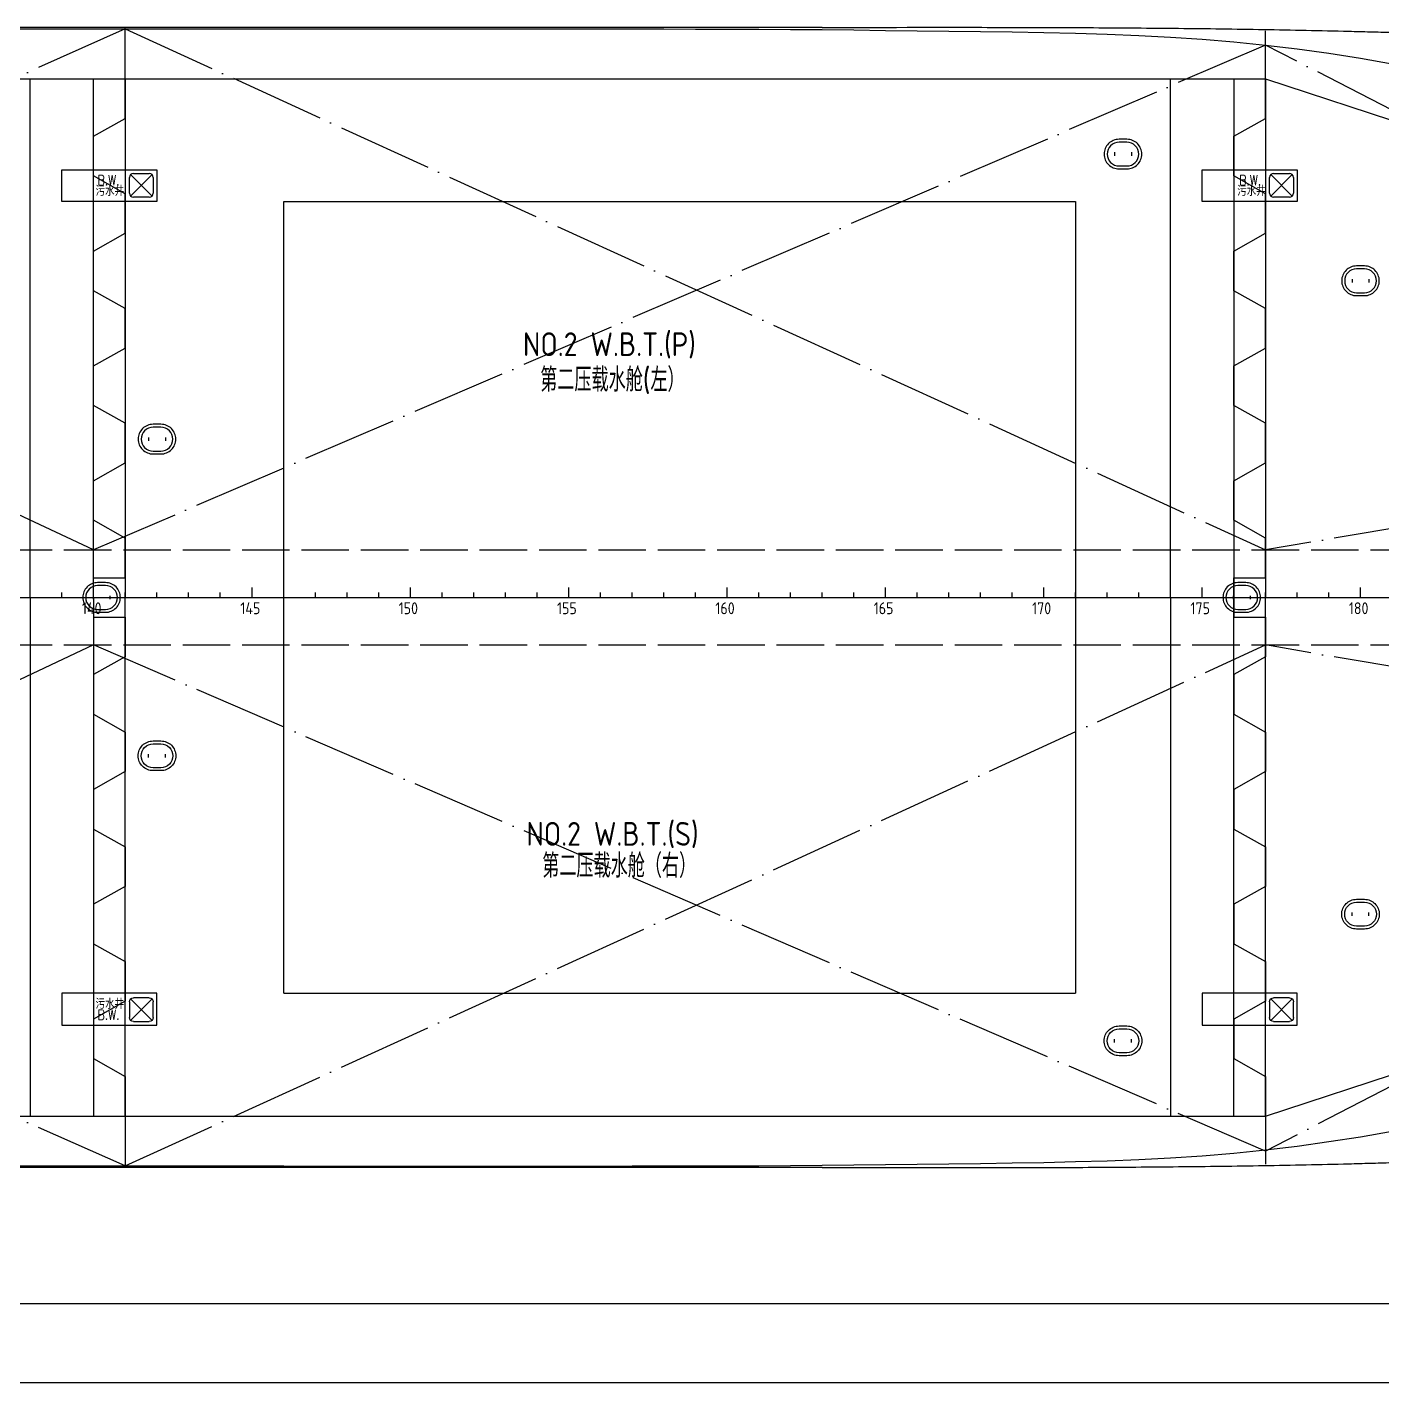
# Model space of a CAD drawing. Header units: millimetres. Extents: x -1838618 to -1600818, y -1770412 to -1553248.
# Drawn here: x -1716985 to -1682764, y -1770412 to -1736164 of the extents above; entities that cross this region are included whole.
import ezdxf

# ---------------------------------------------------------------- set-up
doc = ezdxf.new("R2010")
doc.units = ezdxf.units.MM
doc.header["$LTSCALE"] = 100
for name, pattern in [('ACAD_ISO02W100', [15, 12, -3]), ('ACAD_ISO04W100', [30, 24, -3, 0, -3]), ('CENTER2', [28.575, 19.05, -3.175, 3.175, -3.175]), ('DASHED', [0.75, 0.5, -0.25])]:
    doc.linetypes.add(name, pattern=pattern)
for name, color, linetype in [('412equipment', 6, 'Continuous'), ('图层4', 4, 'Continuous'), ('图层6', 6, 'Continuous')]:
    doc.layers.add(name, color=color, linetype=linetype)
doc.styles.add('ROMANS4', font='romans.shx', dxfattribs={"width": 0.8, "height": 400, "bigfont": 'hzdx.shx'})
doc.styles.get("Standard").update_dxf_attribs({"font": 'gbenor.shx', "width": 0.9, "bigfont": 'gbcbig.shx'})

# ---------------------------------------------------------------- blocks, each defined once
blk = doc.blocks.new('COORD')
at = {"color": 4}
for p, q in [((109000, 0), (109000, 125)), ((109800, 0), (109800, 125)), ((110600, 0), (110600, 250)), ((110600, 0), (110600, 125)), ((111400, 0), (111400, 125)), ((112200, 0), (112200, 125)), ((113000, 0), (113000, 125)), ((113800, 0), (113800, 125)), ((114600, 0), (114600, 250)), ((114600, 0), (114600, 125)), ((115400, 0), (115400, 125)), ((116200, 0), (116200, 125)), ((117000, 0), (117000, 125)), ((117800, 0), (117800, 125)), ((118600, 0), (118600, 250)), ((118600, 0), (118600, 125)), ((119400, 0), (119400, 125)), ((120200, 0), (120200, 125)), ((121000, 0), (121000, 125)), ((121800, 0), (121800, 125)), ((122600, 0), (122600, 250)), ((122600, 0), (122600, 125)), ((123400, 0), (123400, 125)), ((124200, 0), (124200, 125)), ((125000, 0), (125000, 125)), ((125800, 0), (125800, 125)), ((126600, 0), (126600, 250)), ((126600, 0), (126600, 125)), ((127400, 0), (127400, 125)), ((128200, 0), (128200, 125)), ((129000, 0), (129000, 125)), ((129800, 0), (129800, 125)), ((130600, 0), (130600, 250)), ((130600, 0), (130600, 125)), ((131400, 0), (131400, 125)), ((132200, 0), (132200, 125)), ((133000, 0), (133000, 125)), ((133800, 0), (133800, 125)), ((134600, 0), (134600, 250)), ((134600, 0), (134600, 125)), ((135400, 0), (135400, 125)), ((136200, 0), (136200, 125)), ((137000, 0), (137000, 125)), ((137800, 0), (137800, 125)), ((138600, 0), (138600, 250)), ((138600, 0), (138600, 125)), ((139400, 0), (139400, 125)), ((140200, 0), (140200, 125)), ((141000, 0), (141000, 125)), ((141800, 0), (141800, 125)), ((142600, 0), (142600, 250)), ((142600, 0), (142600, 125)), ((-3960, 0), (177600, 0))]:
    blk.add_line(p, q, dxfattribs=at)
for s, p in [('140', (110304, -423)), ('145', (114304, -423)), ('150', (118304, -423)), ('155', (122304, -423)), ('160', (126304, -423)), ('165', (130304, -423)), ('170', (134304, -423)), ('175', (138304, -423)), ('180', (142304, -423))]:
    blk.add_text(s, height=300, dxfattribs=at).set_placement(p)
blk = doc.blocks.new('600x600A')
at = {"color": 4}
for p, q in [((-300, -200), (-300, 200)), ((-200, 300), (200, 300)), ((300, 200), (300, -200)), ((200, -300), (-200, -300))]:
    blk.add_line(p, q, dxfattribs=at)
at = {"color": 1, "linetype": 'CENTER2', "ltscale": 20}
for p, q in [((271, 271), (-271, -271)), ((-271, 271), (271, -271))]:
    blk.add_line(p, q, dxfattribs=at)
at = {"color": 4}
for centre, start, end in [((-200, 200), 90, 180), ((200, 200), 0, 90), ((-200, -200), 180, 270), ((200, -200), 270, 0)]:
    blk.add_arc(centre, 100, start, end, dxfattribs=at)
blk = doc.blocks.new('H600X800A')
at = {"layer": '图层4'}
for p, q in [((-213, 45), (-213, -45)), ((213, 45), (213, -45))]:
    blk.add_line(p, q, dxfattribs=at)
for points in [[(475, 0, 0.414214), (100, 375), (-100, 375, 0.414214), (-475, 0, 0.414214), (-100, -375), (100, -375, 0.414214)], [(400, 0), (400, 0, 0.414214), (100, 300), (-100, 300, 0.414214), (-400, 0), (-400, 0, 0.414214), (-100, -300), (100, -300, 0.414214)]]:
    blk.add_lwpolyline(points, format="xyb", close=True, dxfattribs=at)

msp = doc.modelspace()

# ---------------------------------------------------------------- linework, layer by layer
at = {"color": 9, "linetype": 'ACAD_ISO04W100'}
for p, q in [((-1714504.3, -1736210.1), (-1744104.3, -1749371.6)), ((-1715304.3, -1749371.6), (-1743304.3, -1736209.4)), ((-1714504.3, -1736210.1), (-1685704.3, -1749371.6)), ((-1685704.3, -1736616.6), (-1715304.3, -1749371.6)), ((-1660904.3, -1749371.6), (-1685704.3, -1736616.6)), ((-1660904.3, -1745136.9), (-1685704.3, -1749371.6)), ((-1714504.3, -1764933.1), (-1744104.3, -1751771.6)), ((-1715304.3, -1751771.6), (-1743304.3, -1764933.9)), ((-1685704.3, -1764556.3), (-1715304.3, -1751771.6)), ((-1714504.3, -1764933.1), (-1685704.3, -1751771.6)), ((-1660904.3, -1751771.6), (-1685704.3, -1764556.3)), ((-1660904.3, -1756006.4), (-1685704.3, -1751771.6))]:
    msp.add_line(p, q, dxfattribs=at)
at = {"color": 4}
for p, q in [((-1769704.3, -1737471.6), (-1685704.3, -1737471.6)), ((-1716904.3, -1750571.6), (-1716904.3, -1737471.6)), ((-1715304.3, -1750571.6), (-1715304.3, -1737471.6)), ((-1714504.3, -1737471.6), (-1714504.3, -1750571.6)), ((-1688104.3, -1750571.6), (-1688104.3, -1737471.6)), ((-1686504.3, -1737471.6), (-1686504.3, -1750571.6)), ((-1685704.3, -1737471.6), (-1668904.3, -1742971.6)), ((-1685704.3, -1737471.6), (-1685704.3, -1750571.6)), ((-1716904.3, -1750571.6), (-1716904.3, -1763671.6)), ((-1715304.3, -1750571.6), (-1715304.3, -1763671.6)), ((-1714504.3, -1763671.6), (-1714504.3, -1750571.6)), ((-1688104.3, -1750571.6), (-1688104.3, -1763671.6)), ((-1686504.3, -1763671.6), (-1686504.3, -1750571.6)), ((-1685704.3, -1763671.6), (-1685704.3, -1750571.6)), ((-1685704.3, -1763671.6), (-1668904.3, -1758171.6)), ((-1769704.3, -1763671.6), (-1685704.3, -1763671.6))]:
    msp.add_line(p, q, dxfattribs=at)
at = {"color": 6, "ltscale": 3}
for p, q in [((-1714504.3, -1738471.6), (-1714504.3, -1737471.6)), ((-1685704.3, -1738471.6), (-1685704.3, -1737471.6)), ((-1715304.3, -1738921.6), (-1714504.3, -1738471.6)), ((-1686504.3, -1738921.6), (-1685704.3, -1738471.6)), ((-1715304.3, -1739921.6), (-1715304.3, -1738921.6)), ((-1686504.3, -1739921.6), (-1686504.3, -1738921.6)), ((-1714504.3, -1740371.6), (-1715304.3, -1739921.6)), ((-1685704.3, -1740371.6), (-1686504.3, -1739921.6)), ((-1714504.3, -1741371.6), (-1714504.3, -1740371.6)), ((-1685704.3, -1741371.6), (-1685704.3, -1740371.6)), ((-1715304.3, -1741821.6), (-1714504.3, -1741371.6)), ((-1686504.3, -1741821.6), (-1685704.3, -1741371.6)), ((-1715304.3, -1742821.6), (-1715304.3, -1741821.6)), ((-1686504.3, -1742821.6), (-1686504.3, -1741821.6)), ((-1714504.3, -1743271.6), (-1715304.3, -1742821.6)), ((-1685704.3, -1743271.6), (-1686504.3, -1742821.6)), ((-1714504.3, -1744271.6), (-1714504.3, -1743271.6)), ((-1685704.3, -1744271.6), (-1685704.3, -1743271.6)), ((-1715304.3, -1744721.6), (-1714504.3, -1744271.6)), ((-1686504.3, -1744721.6), (-1685704.3, -1744271.6)), ((-1715304.3, -1745721.6), (-1715304.3, -1744721.6)), ((-1686504.3, -1745721.6), (-1686504.3, -1744721.6)), ((-1714504.3, -1746171.6), (-1715304.3, -1745721.6)), ((-1685704.3, -1746171.6), (-1686504.3, -1745721.6)), ((-1714504.3, -1747171.6), (-1714504.3, -1746171.6)), ((-1685704.3, -1747171.6), (-1685704.3, -1746171.6)), ((-1715304.3, -1747621.6), (-1714504.3, -1747171.6)), ((-1686504.3, -1747621.6), (-1685704.3, -1747171.6)), ((-1715304.3, -1748621.6), (-1715304.3, -1747621.6)), ((-1686504.3, -1748621.6), (-1686504.3, -1747621.6)), ((-1714504.3, -1749071.6), (-1715304.3, -1748621.6)), ((-1685704.3, -1749071.6), (-1686504.3, -1748621.6)), ((-1714504.3, -1750071.6), (-1714504.3, -1749071.6)), ((-1685704.3, -1750071.6), (-1685704.3, -1749071.6)), ((-1715304.3, -1750571.6), (-1715304.3, -1750071.6)), ((-1715304.3, -1750071.6), (-1714504.3, -1750071.6)), ((-1686504.3, -1750571.6), (-1686504.3, -1750071.6)), ((-1686504.3, -1750071.6), (-1685704.3, -1750071.6)), ((-1686504.3, -1750571.6), (-1686504.3, -1751071.6)), ((-1715304.3, -1751071.6), (-1714504.3, -1751071.6)), ((-1714504.3, -1751071.6), (-1714504.3, -1752071.6)), ((-1686504.3, -1751071.6), (-1685704.3, -1751071.6)), ((-1685704.3, -1751071.6), (-1685704.3, -1752071.6)), ((-1714504.3, -1752071.6), (-1715304.3, -1752521.6)), ((-1685704.3, -1752071.6), (-1686504.3, -1752521.6)), ((-1715304.3, -1752521.6), (-1715304.3, -1753521.6)), ((-1686504.3, -1752521.6), (-1686504.3, -1753521.6)), ((-1715304.3, -1753521.6), (-1714504.3, -1753971.6)), ((-1686504.3, -1753521.6), (-1685704.3, -1753971.6)), ((-1714504.3, -1753971.6), (-1714504.3, -1754971.6)), ((-1685704.3, -1753971.6), (-1685704.3, -1754971.6)), ((-1714504.3, -1754971.6), (-1715304.3, -1755421.6)), ((-1685704.3, -1754971.6), (-1686504.3, -1755421.6)), ((-1715304.3, -1755421.6), (-1715304.3, -1756421.6)), ((-1686504.3, -1755421.6), (-1686504.3, -1756421.6)), ((-1715304.3, -1756421.6), (-1714504.3, -1756871.6)), ((-1686504.3, -1756421.6), (-1685704.3, -1756871.6)), ((-1714504.3, -1756871.6), (-1714504.3, -1757871.6)), ((-1685704.3, -1756871.6), (-1685704.3, -1757871.6)), ((-1714504.3, -1757871.6), (-1715304.3, -1758321.6)), ((-1685704.3, -1757871.6), (-1686504.3, -1758321.6)), ((-1715304.3, -1758321.6), (-1715304.3, -1759321.6)), ((-1686504.3, -1758321.6), (-1686504.3, -1759321.6)), ((-1715304.3, -1759321.6), (-1714504.3, -1759771.6)), ((-1686504.3, -1759321.6), (-1685704.3, -1759771.6)), ((-1714504.3, -1759771.6), (-1714504.3, -1760771.6)), ((-1685704.3, -1759771.6), (-1685704.3, -1760771.6)), ((-1714504.3, -1760771.6), (-1715304.3, -1761221.6)), ((-1685704.3, -1760771.6), (-1686504.3, -1761221.6)), ((-1715304.3, -1761221.6), (-1715304.3, -1762221.6)), ((-1686504.3, -1761221.6), (-1686504.3, -1762221.6)), ((-1715304.3, -1762221.6), (-1714504.3, -1762671.6)), ((-1686504.3, -1762221.6), (-1685704.3, -1762671.6)), ((-1714504.3, -1762671.6), (-1714504.3, -1763671.6)), ((-1685704.3, -1762671.6), (-1685704.3, -1763671.6))]:
    msp.add_line(p, q, dxfattribs=at)
at = {"color": 2, "linetype": 'DASHED', "ltscale": 700}
for p, q in [((-1713704.3, -1739771.6), (-1713704.3, -1740571.6)), ((-1713704.3, -1761371.6), (-1713704.3, -1760571.6))]:
    msp.add_line(p, q, dxfattribs=at)
at = {"color": 1, "linetype": 'ACAD_ISO04W100', "ltscale": 100}
for p, q in [((-1710504.3, -1740571.6), (-1690504.3, -1740571.6)), ((-1710504.3, -1760571.6), (-1710504.3, -1740571.6)), ((-1690504.3, -1740571.6), (-1690504.3, -1760571.6)), ((-1710504.3, -1760571.6), (-1690504.3, -1760571.6))]:
    msp.add_line(p, q, dxfattribs=at)
at = {"color": 5, "linetype": 'ACAD_ISO02W100'}
for p, q in [((-1797054.3, -1749371.6), (-1663255.5, -1749371.6)), ((-1797054.3, -1751771.6), (-1663255.5, -1751771.6))]:
    msp.add_line(p, q, dxfattribs=at)
msp.add_line((-1600818.1, -1770412.3), (-1838618.1, -1770412.3))
at = {"color": 1, "linetype": 'ACAD_ISO04W100', "ltscale": 100, "flags": 128}
for points in [[(-1696904.3, -1736171.6), (-1795788, -1736171.6)], [(-1696904.3, -1764971.6), (-1795788, -1764971.6)]]:
    msp.add_lwpolyline(points, dxfattribs=at)
at = {"color": 6}
for points in [[(-1720904.3, -1736209.9), (-1716104.3, -1736209.9), (-1715304.3, -1736210.1), (-1712104.3, -1736210.1), (-1711304.3, -1736210.4), (-1710504.3, -1736209.9), (-1709704.3, -1736209.4), (-1708904.3, -1736208.9), (-1708104.3, -1736208.6), (-1707304.3, -1736208.1), (-1706504.3, -1736207.9), (-1704904.3, -1736207.9), (-1704104.3, -1736208.1), (-1703304.3, -1736208.4), (-1702504.3, -1736208.9), (-1701704.3, -1736209.9), (-1700904.3, -1736210.9), (-1700104.3, -1736212.1), (-1699304.3, -1736213.9), (-1698504.3, -1736216.6), (-1697704.3, -1736220.6), (-1696904.3, -1736227.1), (-1696104.3, -1736236.1), (-1695304.3, -1736246.4), (-1694504.3, -1736255.9), (-1693704.3, -1736264.6), (-1692904.3, -1736274.4), (-1692104.3, -1736286.4), (-1691304.3, -1736301.6), (-1690504.3, -1736320.4), (-1689704.3, -1736344.4), (-1688904.3, -1736374.1), (-1688104.3, -1736414.9), (-1687304.3, -1736467.4), (-1686504.3, -1736534.1), (-1685704.3, -1736616.6), (-1684904.3, -1736712.9), (-1684104.3, -1736825.4), (-1683304.3, -1736950.1), (-1682504.3, -1737089.4)], [(-1720904.3, -1764933.4), (-1716104.3, -1764933.4), (-1715304.3, -1764933.1), (-1712104.3, -1764933.1), (-1711304.3, -1764932.9), (-1710504.3, -1764933.4), (-1709704.3, -1764933.9), (-1708904.3, -1764934.4), (-1708104.3, -1764934.6), (-1707304.3, -1764935.1), (-1706504.3, -1764935.4), (-1704904.3, -1764935.4), (-1704104.3, -1764935.1), (-1703304.3, -1764934.9), (-1702504.3, -1764934.4), (-1701704.3, -1764933.4), (-1700904.3, -1764932.4), (-1700104.3, -1764931.1), (-1699304.3, -1764929.4), (-1698504.3, -1764926.6), (-1697704.3, -1764922.6), (-1696904.3, -1764916.1), (-1696104.3, -1764907.1), (-1695304.3, -1764896.9), (-1694504.3, -1764887.4), (-1693704.3, -1764878.6), (-1692904.3, -1764868.9), (-1692104.3, -1764856.9), (-1691304.3, -1764841.6), (-1690504.3, -1764822.9), (-1689704.3, -1764798.9), (-1688904.3, -1764769.1), (-1688104.3, -1764728.4), (-1687304.3, -1764675.9), (-1686504.3, -1764609.1), (-1685704.3, -1764526.6), (-1684904.3, -1764430.4), (-1684104.3, -1764317.9), (-1683304.3, -1764193.1), (-1682504.3, -1764053.9)], [(-1602818.1, -1768412.3), (-1833618.1, -1768412.3)]]:
    msp.add_lwpolyline(points, dxfattribs=at)
at = {"color": 2, "linetype": 'DASHED', "ltscale": 700}
for points in [[(-1716104.3, -1739771.6), (-1713704.3, -1739771.6)], [(-1716104.3, -1740571.6), (-1716104.3, -1739771.6)], [(-1687304.3, -1739771.6), (-1684904.3, -1739771.6), (-1684904.3, -1740571.6), (-1687304.3, -1740571.6), (-1687304.3, -1739771.6)], [(-1713704.3, -1740571.6), (-1716104.3, -1740571.6)], [(-1713704.3, -1760571.6), (-1716104.3, -1760571.6)], [(-1716104.3, -1760571.6), (-1716104.3, -1761371.6)], [(-1687304.3, -1761371.6), (-1684904.3, -1761371.6), (-1684904.3, -1760571.6), (-1687304.3, -1760571.6), (-1687304.3, -1761371.6)], [(-1716104.3, -1761371.6), (-1713704.3, -1761371.6)]]:
    msp.add_lwpolyline(points, dxfattribs=at)
at = {"color": 1, "linetype": 'ACAD_ISO04W100', "ltscale": 100}
for points in [[(-1696904.3, -1736171.6), (-1694037.6, -1736167.6), (-1688303.5, -1736159.6), (-1681629.8, -1736290.3), (-1675885.5, -1736604.2), (-1671555.8, -1737160.6), (-1666730.6, -1738258.2), (-1663150.1, -1739540.3), (-1660648, -1740744), (-1659217.7, -1741517), (-1657763.3, -1742438.7), (-1655928.1, -1743774.1), (-1654336.1, -1745312.2), (-1653249.4, -1746640.7), (-1652614.5, -1747531.4), (-1652097.9, -1748540.3), (-1651709.4, -1749542.7), (-1651648.9, -1750233), (-1651619.2, -1750571.6)], [(-1696904.3, -1764971.6), (-1694037.6, -1764975.7), (-1688303.5, -1764983.7), (-1681629.8, -1764853), (-1675885.5, -1764539.1), (-1671555.8, -1763982.7), (-1666730.6, -1762885.1), (-1663150.1, -1761602.9), (-1660648, -1760399.3), (-1659217.7, -1759626.3), (-1657763.3, -1758704.6), (-1655928.1, -1757369.2), (-1654336.1, -1755831.1), (-1653249.4, -1754502.6), (-1652614.5, -1753611.9), (-1652097.9, -1752603), (-1651709.4, -1751600.6), (-1651648.9, -1750910.3), (-1651619.2, -1750571.6)]]:
    msp.add_open_spline(points, degree=3, knots=[0, 0, 0, 0, 8600.0188352, 17202.6931845, 20019.7594743, 25856.6034088, 30272.4896446, 34844.0025493, 37227.5589259, 38598.0179692, 39718.5976187, 42390.875486, 45395.5798824, 46322.9215654, 47540.0867555, 48666.6988374, 49720.6272006, 50735.6469769, 50735.6469769, 50735.6469769, 50735.6469769], dxfattribs=at)
at = {"layer": '图层6'}
for p, q in [((-1714504.3, -1737471.6), (-1714504.3, -1736171.6)), ((-1685704.3, -1737471.6), (-1685704.3, -1736254.4)), ((-1714504.3, -1763671.6), (-1714504.3, -1764971.7)), ((-1685704.3, -1763671.6), (-1685704.3, -1764888.9))]:
    msp.add_line(p, q, dxfattribs=at)

# ---------------------------------------------------------------- block references
at = {"color": 2}
for name, p in [('H600X800A', (-1689304.3, -1739371.6)), ('600x600A', (-1714100.2, -1740159.4)), ('600x600A', (-1685300.2, -1740159.4)), ('H600X800A', (-1683304.3, -1742571.9)), ('H600X800A', (-1713704.3, -1746571.6)), ('H600X800A', (-1715104.3, -1750571.3)), ('H600X800A', (-1686304.3, -1750571.3))]:
    msp.add_blockref(name, p, dxfattribs=at)
at = {"color": 2, "xscale": -1, "rotation": 180}
for name, p in [('H600X800A', (-1713704.3, -1754571.6)), ('H600X800A', (-1683304.3, -1758571.6)), ('600x600A', (-1714100.2, -1760983.9)), ('600x600A', (-1685300.2, -1760983.9)), ('H600X800A', (-1689304.3, -1761771.6))]:
    msp.add_blockref(name, p, dxfattribs=at)
at = {"layer": '412equipment', "color": 7}
msp.add_blockref('COORD', (-1825904.3, -1750571.6), dxfattribs=at)

# ---------------------------------------------------------------- texts
at = {"color": 2, "style": 'ROMANS4', "width": 0.8}
for s, p in [('污水井', (-1715255.2, -1740429.2)), ('B.W.', (-1715203.6, -1740156)), ('污水井', (-1686417.8, -1740429.2)), ('B.W.', (-1686366.1, -1740156))]:
    msp.add_text(s, height=250, dxfattribs=at).set_placement(p)
at = {"color": 2}
for s, p in [('NO.2 W.B.T.(P)', (-1704460.6, -1744473.8)), ('第二压载水舱(左）', (-1704024.1, -1745372.6)), ('NO.2 W.B.T.(S)', (-1704374.1, -1756842.8)), ('第二压载水舱（右）', (-1703973.1, -1757649.4))]:
    msp.add_text(s, height=600, dxfattribs=at).set_placement(p)
at = {"color": 2, "style": 'ROMANS4', "width": 0.8}
for s, p in [('污水井', (-1715255.2, -1760964.1)), ('B.W.', (-1715203.6, -1761237.3))]:
    msp.add_text(s, height=250, rotation=360, dxfattribs=at).set_placement(p)

doc.saveas('drawing.dxf')
